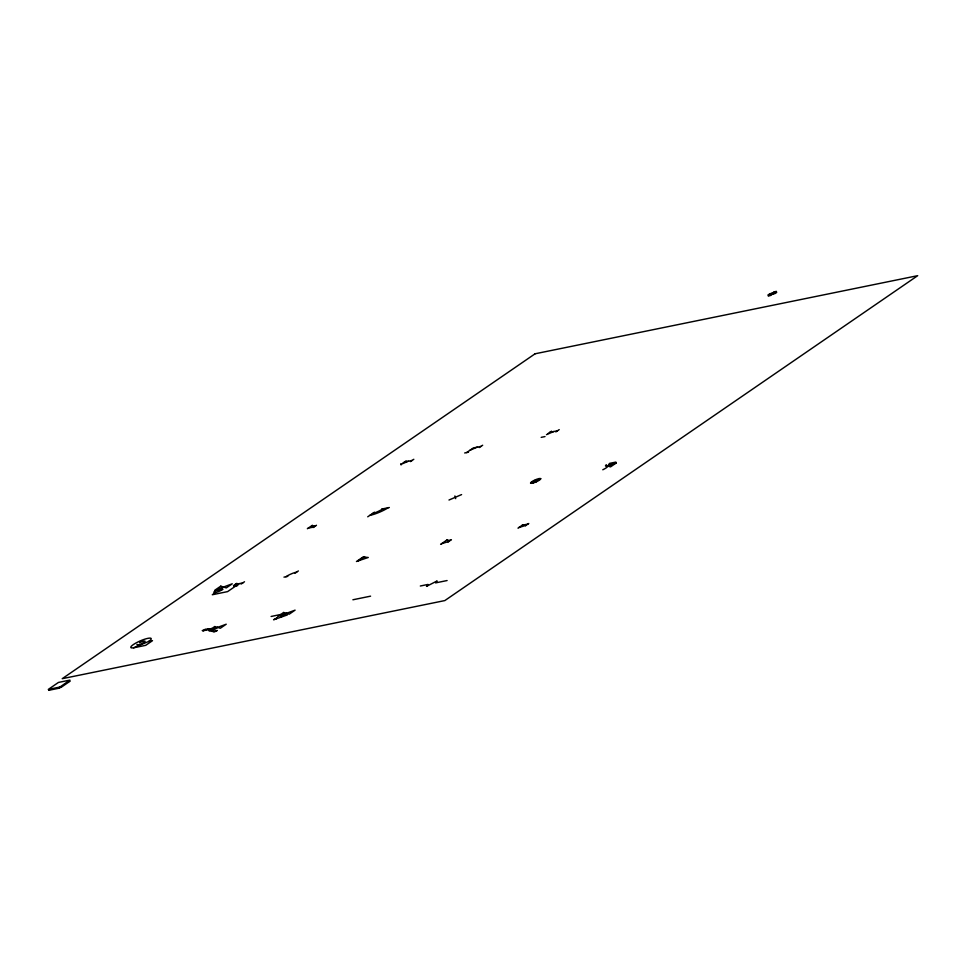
<?xml version="1.0" encoding="UTF-8"?>
<svg xmlns="http://www.w3.org/2000/svg" width="966" height="966" viewBox="0 0 966 966"><rect width="100%" height="100%" fill="white"/><g stroke="black" fill="none" stroke-linecap="round" stroke-linejoin="round"><path stroke-width="1.45" d="M276.348 618.795L277.073 617.829L273.583 619.761L287.373 614.919M50.679 688.927L48.65 690.328L59.059 688.203L61.087 686.814L48.3 689.41L58.431 682.443L69.914 680.1L58.926 687.744L61.22 687.273L70.083 681.175L67.789 681.646M307.357 528.728L312.429 525.25M402.774 463.173L406.155 460.842M215.587 592.484A5.542 1.123 -23.6 0 1 215.333 590.806L222.965 589.248A5.542 1.123 -23.6 0 1 215.587 592.484L212.303 594.742L227.602 591.615L239.194 583.645M219.149 590.033L223.508 587.038M313.105 527.557L316.474 525.238M410.429 461.603L413.81 459.285M233.47 585.638L236.839 583.319M241.114 584.068L244.495 581.749M367.732 516.81L374.494 512.173M466.578 452.595L473.34 447.946L480.996 446.389M295.004 573.261L298.373 570.93M211.844 631.317L217.543 627.405M479.305 447.548L482.674 445.229M356.442 561.524L363.192 556.887M357.879 561.234L364.629 556.597M280.708 617.262L286.407 613.338M548.169 433.493L551.55 431.162M555.824 431.923L559.205 429.604M440.617 544.341L447.367 539.704M448.043 542.011L451.424 539.692M517.981 528.148L523.053 524.659M525.407 525.818L528.788 523.487M213.534 631.619L217.241 630.448L214.597 631.812L209.26 630.858M400.938 464.392L408.292 461.229M469.959 450.265L477.168 447.161M546.478 434.652L553.687 431.548M448.985 500.026L461.591 494.592M530.539 483.06L540.719 478.677M133.622 647.8L148.667 641.46L152.495 640.675L145.733 645.324L133.622 647.8A11.133 2.258 -23.6 0 1 133.719 644.334A11.133 2.258 -23.6 0 1 148.003 638.321A11.133 2.258 -23.6 0 1 148.692 641.46M358.664 560.691L368.263 557.479L363.844 557.128M518.778 527.593L526.253 525.226M441.462 543.761L448.888 541.431M280.671 614.509L271.108 616.465M447.101 580.542L435.63 582.884L437.091 580.952L426.513 586.374L427.974 584.442L420.319 586.012M772.293 293.169L774.539 292.71M770.131 294.642L772.389 294.183M404.464 462.002L412.12 460.444M549.859 432.321L557.515 430.764M464.67 452.982L468.498 452.197M541.189 437.356L545.017 436.572M381.691 509.07L389.346 507.5M308.202 528.148L313.95 526.977M522.208 525.238L527.943 524.067M235.149 584.478L242.804 582.909M233.905 586.362L237.733 585.577M283.968 577.137L287.796 576.352M202.232 630.532L211.796 628.576M352.892 599.777L370.582 596.155M446.521 540.284L450.579 540.272M311.632 525.794L315.628 525.818M535.466 479.752L536.118 481.962M454.901 495.956L455.686 498.649M400.781 463.849L401.095 464.936M602.784 469.778A7.16 1.449 -23.6 0 0 607.807 466.083L615.873 462.086L609.498 463.39L607.807 466.083A7.16 1.449 -23.6 0 1 606.37 464.706M382.814 508.84A9.02 1.823 -23.6 0 1 372.357 513.634M388.139 507.778A14.562 2.958 -23.6 0 1 369.845 515.361M285.876 576.75A8.32 1.69 -23.6 0 1 296.683 572.089M139.575 642.704A4.444 0.906 -23.6 0 1 145.069 641.207A4.444 0.906 -23.6 0 1 140.674 644.141A4.444 0.906 -23.6 0 1 137.112 644.346M535.092 353.785L62.222 678.687L444.831 600.574L917.7 275.672L535.092 353.785M220.779 586.145L214.766 590.262L232.251 583.802L226.249 587.92L220.779 586.145M205.118 629.397L202.86 630.943L211.639 628.6L205.118 629.397M214.754 626.548L208.849 630.605L226.237 624.205L220.32 628.262L214.754 626.548M283.63 612.48L277.713 616.55L295.101 610.138L289.196 614.207L283.63 612.48M769.866 293.724L767.97 295.028L774.804 293.64L776.712 292.324L769.866 293.724M774.189 291.865L768.236 295.958L770.494 295.499L776.447 291.406L774.189 291.865M616.151 463.028L610.512 466.892L607.807 466.083L616.151 463.028M533.365 482.94A5.542 1.123 -23.6 0 0 540.731 478.713A5.542 1.123 -23.6 0 0 532.821 481.056A5.542 1.123 -23.6 0 0 533.365 482.94"/></g></svg>
